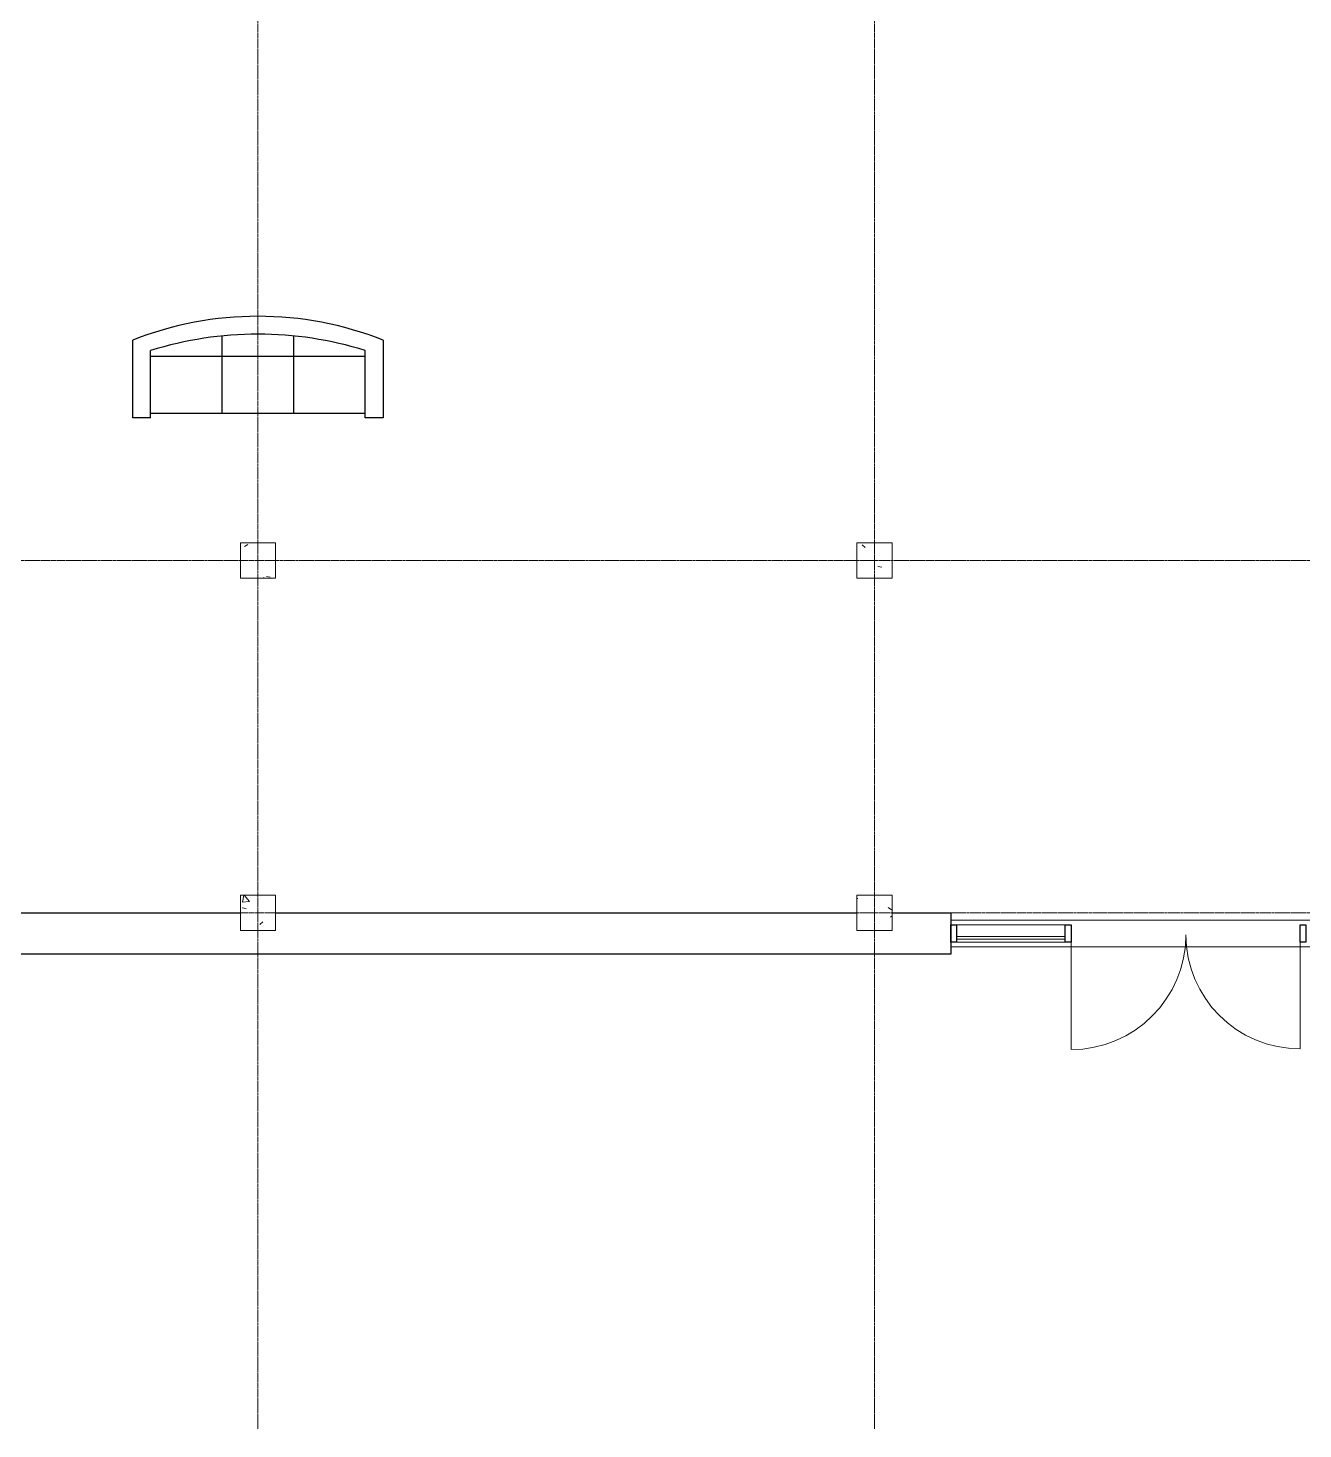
# Model space of a CAD drawing. Header units: millimetres. Extents: x -45493 to 8201, y -4031 to 20582.
# Drawn here: x -18731 to -7872, y -4031 to 7899 of the extents above; entities that cross this region are included whole.
import ezdxf

# ---------------------------------------------------------------- set-up
doc = ezdxf.new("R2010")
doc.units = ezdxf.units.MM
doc.linetypes.add('Grid Line', pattern=[22.225, 12.7, -3.175, 3.175, -3.175])
for name, color, linetype, lineweight in [('A-DOOR', 31, 'Continuous', 9), ('A-GLAZ-CURT', 52, 'Continuous', 9), ('A-GLAZ-CWMG', 51, 'Continuous', 9), ('A-WALL', 113, 'Continuous', 9), ('S-COLS', 52, 'Continuous', 9), ('S-GRID', 1, 'Continuous', 9)]:
    doc.layers.add(name, color=color, linetype=linetype, lineweight=lineweight)
doc.layers.add('I-FURN', color=40, linetype='Continuous')

# ---------------------------------------------------------------- blocks, each defined once
blk = doc.blocks.new('M_Concrete-Square-Column - 300 x 300mm-V11-1st Floor Dimensioned Plan')
at = {"layer": 'S-COLS'}
h = blk.add_hatch(dxfattribs=at)
h.set_pattern_fill('FP_12', color=256, style=0, pattern_type=2)
h.set_pattern_definition([(230, (11452.4, 3364.2), (-728.737, 63.756), [76.2, -838.2]), (175, (11452.4, 3364.2), (140.97, -764.228), [60.96, -670.56]), (280.451, (11391.7, 3369.54), (-587.77, -700.467), [64.76, -712.36]), (226.184, (11452.4, 3161), (-1084.316, 168.17), [114.3, -1257.3]), (276.636, (11362.1, 3175), (-949.61, -989.71), [97.14, -1068.54]), (171.184, (11452.4, 3161), (-949.62, -989.7), [91.44, -1005.84]), (201, (11350.8, 3211.8), (-606.458, 409.06), [76.2, -838.2]), (146, (11350.8, 3211.8), (-247.21, -736.753), [60.96, -670.56]), (251.451, (11300.3, 3245.9), (-853.67, -327.685), [64.76, -712.36]), (217.5, (11452.42, 3364.22), (-12.3547, -338.22), [33.528, -628.904, 33.528, -647.192, -673.1]), (217.5, (11452.42, 3364.22), (-12.3547, -338.22), [-1343.152, 33.528, -639.572]), (187.5, (11452.42, 3364.22), (-267.279, -400.722), [33.528, -354.584, 33.528, -870.204]), (187.5, (11452.42, 3364.22), (-267.279, -400.722), [-421.64, -613.664, 33.528, -223.012]), (147.5, (11679, 3364.22), (-542.3633, 22.9153), [33.528, -220.472, 33.528, -1810.512]), (147.5, (11679, 3364.22), (-542.3633, 22.9153), [-287.528, -758.952, 33.528, -1018.032]), (137.5, (11780.6, 3364.22), (-592.517, -101.707), [33.528, -296.672, 33.528, -492.76, -746.76]), (137.5, (11780.6, 3364.22), (-592.517, -101.707), [-856.488, 33.528, -713.232])])
h.paths.add_polyline_path([(150, 150), (-150, 150), (-150, -150), (150, -150)], flags=0)
for p, q in [((150, 150), (-150, 150)), ((-150, 150), (-150, -150)), ((150, -150), (150, 150)), ((-150, -150), (150, -150))]:
    blk.add_line(p, q, dxfattribs=at)
blk = doc.blocks.new('M_Concrete-Square-Column - 300 x 300mm-V12-1st Floor Dimensioned Plan')
at = {"layer": 'S-COLS'}
h = blk.add_hatch(dxfattribs=at)
h.set_pattern_fill('FP_13', color=256, style=0, pattern_type=2)
h.set_pattern_definition([(230, (11452.4, 364.2), (-728.737, 63.756), [76.2, -838.2]), (175, (11452.4, 364.2), (140.97, -764.23), [60.96, -670.56]), (280.451, (11391.7, 369.54), (-587.77, -700.467), [64.76, -712.36]), (226.184, (11452.4, 161), (-1084.316, 168.17), [114.3, -1257.3]), (276.636, (11362.1, 175), (-949.61, -989.71), [97.14, -1068.54]), (171.184, (11452.4, 161), (-949.62, -989.7), [91.44, -1005.84]), (201, (11350.8, 211.8), (-606.458, 409.06), [76.2, -838.2]), (146, (11350.8, 211.8), (-247.21, -736.753), [60.96, -670.56]), (251.451, (11300.3, 245.9), (-853.67, -327.685), [64.76, -712.36]), (217.5, (11452.42, 364.23), (-12.3547, -338.22), [33.528, -628.904, 33.528, -647.192, -673.1]), (217.5, (11452.42, 364.23), (-12.3547, -338.22), [-1343.152, 33.528, -639.572]), (187.5, (11452.42, 364.23), (-267.279, -400.722), [33.528, -354.584, 33.528, -613.664, -256.54]), (187.5, (11452.42, 364.23), (-267.279, -400.722), [-1035.304, 33.528, -223.012]), (147.5, (11679, 364.23), (-542.3633, 22.9153), [33.528, -220.472, 33.528, -758.952, -1051.56]), (147.5, (11679, 364.23), (-542.3633, 22.9153), [-1046.48, 33.528, -1018.032]), (137.5, (11780.6, 364.23), (-592.517, -101.707), [33.528, -296.672, 33.528, -492.76, -746.76]), (137.5, (11780.6, 364.23), (-592.517, -101.707), [-856.488, 33.528, -713.232])])
h.paths.add_polyline_path([(150, 150), (-150, 150), (-150, -150), (150, -150)], flags=0)
for p, q in [((150, 150), (-150, 150)), ((-150, 150), (-150, -150)), ((150, -150), (150, 150)), ((-150, -150), (150, -150))]:
    blk.add_line(p, q, dxfattribs=at)
blk = doc.blocks.new('M_Concrete-Square-Column - 300 x 300mm-V14-1st Floor Dimensioned Plan')
at = {"layer": 'S-COLS'}
h = blk.add_hatch(dxfattribs=at)
h.set_pattern_fill('FP_15', color=256, style=0, pattern_type=2)
h.set_pattern_definition([(230, (16702.4, 3364.2), (-728.737, 63.756), [76.2, -838.2]), (175, (16702.4, 3364.2), (140.97, -764.228), [60.96, -670.56]), (280.451, (16641.7, 3369.54), (-587.77, -700.467), [64.76, -712.36]), (226.184, (16702.4, 3161), (-1084.316, 168.17), [114.3, -1257.3]), (276.636, (16612.1, 3175), (-949.61, -989.71), [97.14, -1068.54]), (171.184, (16702.4, 3161), (-949.62, -989.7), [91.44, -1005.84]), (201, (16600.8, 3211.8), (-606.458, 409.06), [76.2, -838.2]), (146, (16600.8, 3211.8), (-247.208, -736.753), [60.96, -670.56]), (251.451, (16550.3, 3245.9), (-853.668, -327.685), [64.76, -712.36]), (217.5, (16702.42, 3364.22), (-12.3547, -338.22), [33.528, -628.904, 33.528, -647.192, -673.1]), (217.5, (16702.42, 3364.22), (-12.3547, -338.22), [-1343.152, 33.528, -639.572]), (187.5, (16702.42, 3364.22), (-267.279, -400.722), [33.528, -354.584, 33.528, -870.204]), (187.5, (16702.42, 3364.22), (-267.279, -400.722), [-421.64, -613.664, 33.528, -223.012]), (147.5, (16929, 3364.22), (-542.3633, 22.9153), [33.528, -220.472, 33.528, -1810.512]), (147.5, (16929, 3364.22), (-542.3633, 22.9153), [-287.528, -758.952, 33.528, -1018.032]), (137.5, (17030.6, 3364.22), (-592.517, -101.707), [33.528, -296.672, 33.528, -492.76, -746.76]), (137.5, (17030.6, 3364.22), (-592.517, -101.707), [-856.488, 33.528, -713.232])])
h.paths.add_polyline_path([(150, 150), (-150, 150), (-150, -150), (150, -150)], flags=0)
for p, q in [((150, 150), (-150, 150)), ((-150, 150), (-150, -150)), ((150, -150), (150, 150)), ((-150, -150), (150, -150))]:
    blk.add_line(p, q, dxfattribs=at)
blk = doc.blocks.new('M_Concrete-Square-Column - 300 x 300mm-V15-1st Floor Dimensioned Plan')
at = {"layer": 'S-COLS'}
h = blk.add_hatch(dxfattribs=at)
h.set_pattern_fill('FP_16', color=256, style=0, pattern_type=2)
h.set_pattern_definition([(230, (16702.4, 364.2), (-728.737, 63.756), [76.2, -838.2]), (175, (16702.4, 364.2), (140.97, -764.228), [60.96, -670.56]), (280.451, (16641.7, 369.54), (-587.77, -700.467), [64.76, -712.36]), (226.184, (16702.4, 161), (-1084.316, 168.17), [114.3, -1257.3]), (276.636, (16612.1, 175), (-949.61, -989.71), [97.14, -1068.54]), (171.184, (16702.4, 161), (-949.62, -989.7), [91.44, -1005.84]), (201, (16600.8, 211.8), (-606.458, 409.06), [76.2, -838.2]), (146, (16600.8, 211.8), (-247.21, -736.753), [60.96, -670.56]), (251.451, (16550.3, 245.9), (-853.668, -327.685), [64.76, -712.36]), (217.5, (16702.42, 364.23), (-12.3547, -338.22), [33.528, -628.904, 33.528, -647.192, -673.1]), (217.5, (16702.42, 364.23), (-12.3547, -338.22), [-1343.152, 33.528, -639.572]), (187.5, (16702.42, 364.23), (-267.279, -400.722), [33.528, -354.584, 33.528, -613.664, -256.54]), (187.5, (16702.42, 364.23), (-267.279, -400.722), [-1035.304, 33.528, -223.012]), (147.5, (16929, 364.23), (-542.3633, 22.9153), [33.528, -220.472, 33.528, -758.952, -1051.56]), (147.5, (16929, 364.23), (-542.3633, 22.9153), [-1046.48, 33.528, -1018.032]), (137.5, (17030.6, 364.23), (-592.517, -101.707), [33.528, -296.672, 33.528, -492.76, -746.76]), (137.5, (17030.6, 364.23), (-592.517, -101.707), [-856.488, 33.528, -713.232])])
h.paths.add_polyline_path([(150, 150), (-150, 150), (-150, -150), (150, -150)], flags=0)
for p, q in [((150, 150), (-150, 150)), ((-150, 150), (-150, -150)), ((150, -150), (150, 150)), ((-150, -150), (150, -150))]:
    blk.add_line(p, q, dxfattribs=at)
blk = doc.blocks.new('M_Curtain Wall-Store Front-Dbl - Store Front Double Door-151692-1st Floor Dimensioned Plan')
at = {"layer": 'A-DOOR', "lineweight": 18}
for p, q in [((-975, -10.55), (-975, -982.375)), ((975, -10.55), (975, -988.725))]:
    blk.add_line(p, q, dxfattribs=at)
at = {"layer": 'A-DOOR'}
for centre, radius, start, end in [((-975, -10.55), 971.825, 270, 0), ((975, -10.55), 978.175, 180, 270)]:
    blk.add_arc(centre, radius, start, end, dxfattribs=at)
blk = doc.blocks.new('System Panel - Glazed-150843-1st Floor Dimensioned Plan')
at = {"layer": 'A-GLAZ-CURT', "lineweight": 18}
for p, q in [((462.5, -24.5), (-462.5, -24.5)), ((-462.5, -24.5), (-462.5, -49.5)), ((-462.5, -49.5), (462.5, -49.5)), ((462.5, -49.5), (462.5, -24.5))]:
    blk.add_line(p, q, dxfattribs=at)
blk = doc.blocks.new('Rectangular Mullion - 50 x 150mm-150753-1st Floor Dimensioned Plan')
at = {"layer": 'A-GLAZ-CWMG'}
for p, q in [((7777.425, 263.0125), (6852.425, 263.0125)), ((7777.425, 113.0125), (6852.425, 113.0125))]:
    blk.add_line(p, q, dxfattribs=at)
blk = doc.blocks.new('Rectangular Mullion - 50 x 150mm-150847-1st Floor Dimensioned Plan')
at = {"layer": 'A-GLAZ-CWMG', "lineweight": 25}
for p, q in [((-50, 75), (0, 75)), ((-50, -75), (-50, 75)), ((0, 75), (0, -75)), ((0, -75), (-50, -75))]:
    blk.add_line(p, q, dxfattribs=at)
blk = doc.blocks.new('Rectangular Mullion - 50 x 150mm-150841-1st Floor Dimensioned Plan')
at = {"layer": 'A-GLAZ-CWMG', "lineweight": 25}
for p, q in [((-25, 75), (25, 75)), ((-25, -75), (-25, 75)), ((25, 75), (25, -75)), ((25, -75), (-25, -75))]:
    blk.add_line(p, q, dxfattribs=at)
blk = doc.blocks.new('Sofa - Roundback 7 ft.')
at = {"linetype": 'Continuous'}
for p, q in [((-12.00002, -32.4421), (-12.00003, -6.5971)), ((11.99997, -32.4421), (11.99998, -6.5971)), ((-36.000027, -34), (-36.000027, -11.4696)), ((-35.999844, -13.3819), (35.9998, -13.3819)), ((35.99998, -34), (35.99998, -11.4696)), ((-36.000027, -32.4421), (35.99998, -32.4421))]:
    blk.add_line(p, q, dxfattribs=at)
for points in [[(-36.000027, -34), (-42.000027, -34), (-42.000027, -8)], [(41.99998, -8), (41.99998, -34), (35.99998, -34)]]:
    blk.add_lwpolyline(points, dxfattribs=at)
for centre, radius, start, end in [((0, -114.25), 114.25, 68.43141, 111.5686), ((-0.00001, -127.1968), 121.1968, 72.72033, 107.2797)]:
    blk.add_arc(centre, radius, start, end, dxfattribs=at)

msp = doc.modelspace()

# ---------------------------------------------------------------- linework, layer by layer
at = {"layer": 'A-WALL', "lineweight": 25}
for p, q in [((-21872.3, 364.2), (-16922.3, 364.2)), ((-16622.3, 364.2), (-11672.3, 364.2)), ((-11372.3, 364.2), (-10872.3, 364.2)), ((-10872.3, 364.2), (-10872.3, 11.8)), ((-10872.3, 11.8), (-41172.8, 11.8))]:
    msp.add_line(p, q, dxfattribs=at)
at = {"layer": 'A-WALL'}
for p, q in [((-6872.3, 300.5), (-10872.3, 300.5)), ((-10872.3, 75.5), (-6872.3, 75.5))]:
    msp.add_line(p, q, dxfattribs=at)
at = {"layer": 'S-GRID', "linetype": 'Grid Line'}
for p, q in [((-16772.3, -4031.1), (-16772.3, 19281.6)), ((-11522.3, -4031.1), (-11522.3, 19281.6)), ((-45492.8, 3364.2), (6901.3, 3364.2)), ((-45492.8, 364.2), (6901.3, 364.2))]:
    msp.add_line(p, q, dxfattribs=at)

# ---------------------------------------------------------------- block references
at = {"layer": 'A-DOOR', "xscale": -1}
msp.add_blockref('M_Curtain Wall-Store Front-Dbl - Store Front Double Door-151692-1st Floor Dimensioned Plan', (-8872.3, 188), dxfattribs=at)
at = {"layer": 'A-GLAZ-CURT', "xscale": -1}
msp.add_blockref('System Panel - Glazed-150843-1st Floor Dimensioned Plan', (-10359.8, 188), dxfattribs=at)
at = {"layer": 'A-GLAZ-CWMG', "extrusion": (0, 0, -1), "xscale": -1, "rotation": 180}
for name, p in [('Rectangular Mullion - 50 x 150mm-150847-1st Floor Dimensioned Plan', (10872.3, 188)), ('Rectangular Mullion - 50 x 150mm-150841-1st Floor Dimensioned Plan', (9872.3, 188)), ('Rectangular Mullion - 50 x 150mm-150841-1st Floor Dimensioned Plan', (7872.3, 188))]:
    msp.add_blockref(name, p, dxfattribs=at)
at = {"layer": 'A-GLAZ-CWMG', "xscale": -1}
msp.add_blockref('Rectangular Mullion - 50 x 150mm-150753-1st Floor Dimensioned Plan', (-3044.9, 0), dxfattribs=at)
at = {"layer": 'I-FURN', "xscale": 25.4, "yscale": 25.4, "zscale": 25.4}
msp.add_blockref('Sofa - Roundback 7 ft.', (-16772.3, 5443.9), dxfattribs=at)
at = {"layer": 'S-COLS', "xscale": -1, "rotation": 180}
for name, p in [('M_Concrete-Square-Column - 300 x 300mm-V14-1st Floor Dimensioned Plan', (-16772.3, 3364.2)), ('M_Concrete-Square-Column - 300 x 300mm-V11-1st Floor Dimensioned Plan', (-11522.3, 3364.2)), ('M_Concrete-Square-Column - 300 x 300mm-V15-1st Floor Dimensioned Plan', (-16772.3, 364.2)), ('M_Concrete-Square-Column - 300 x 300mm-V12-1st Floor Dimensioned Plan', (-11522.3, 364.2))]:
    msp.add_blockref(name, p, dxfattribs=at)

doc.saveas('drawing.dxf')
